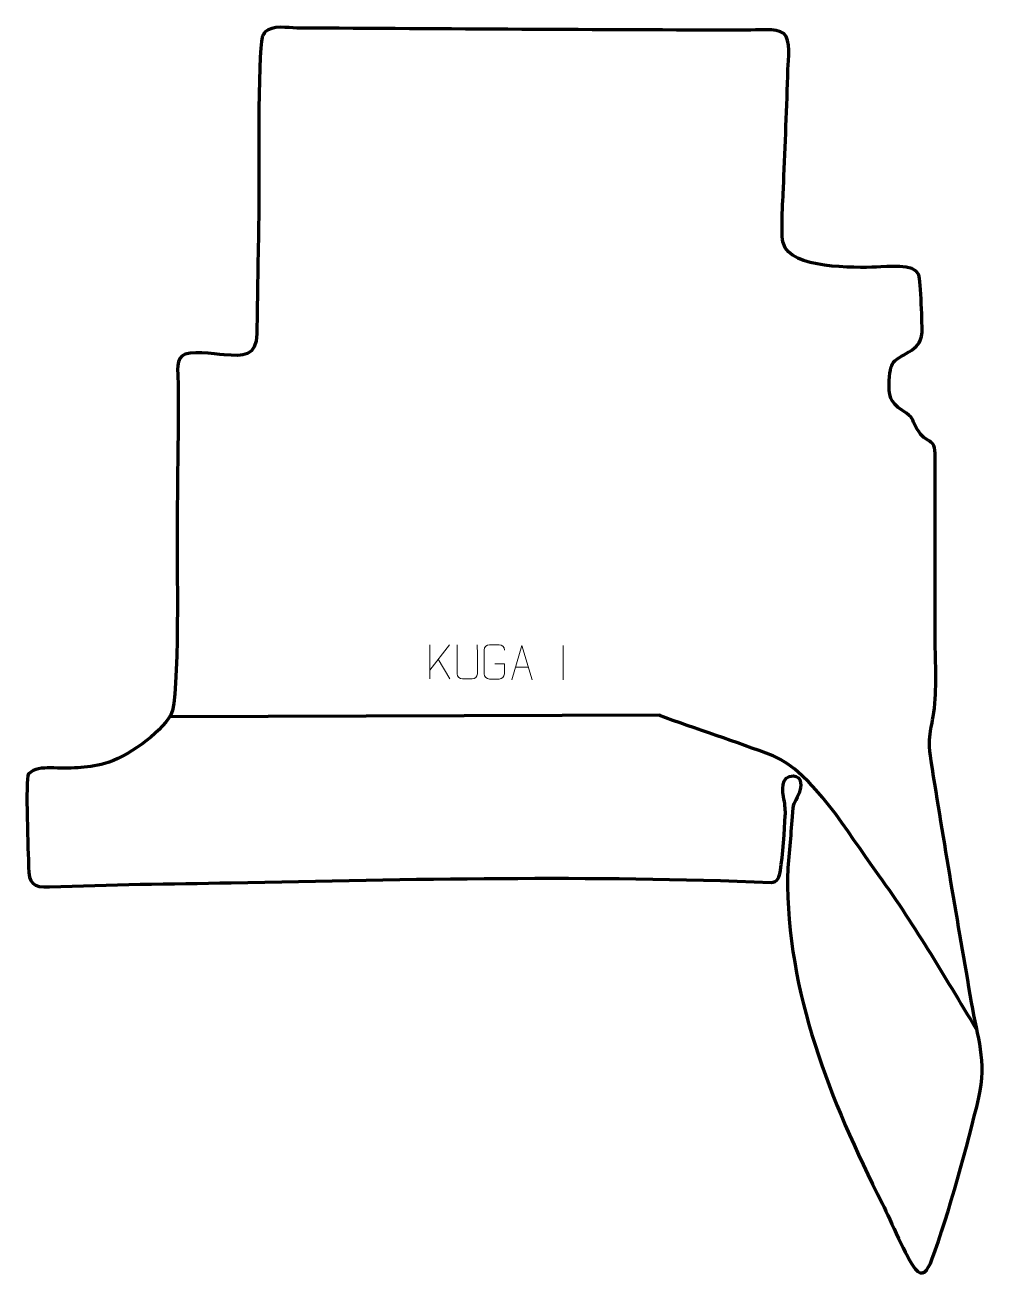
# Model space of a CAD drawing. Header units: millimetres. Extents: x -590 to 112, y -117 to 796.
import ezdxf

# ---------------------------------------------------------------- set-up
doc = ezdxf.new("R2010")
doc.units = ezdxf.units.MM
doc.header["$MEASUREMENT"] = 0
doc.layers.add('layer 2', color=7, linetype='Continuous')
doc.layers.add('layer 3', color=7, linetype='Continuous')

msp = doc.modelspace()

# ---------------------------------------------------------------- linework, layer by layer
at = {"layer": 'layer 2', "color": 142, "lineweight": 158}
msp.add_open_spline([(-126.7559, 292.7398), (-126.7559, 292.7398), (-483.7756, 291.5352), (-483.7756, 291.5352)], degree=3, dxfattribs=at)
msp.add_open_spline([(104.2671, 63.4786), (79.875, 103.4008), (58.0421, 141.4875), (30.2176, 179.4262), (30.2176, 179.4262), (11.2686, 205.263), (-15.7202, 251.8564), (-44.4307, 263.0621), (-44.4307, 263.0621), (-71.3907, 273.5845), (-100.2299, 282.74), (-127.6807, 292.7366)], degree=3, knots=[0, 0, 0, 0, 0.25, 0.25, 0.25, 0.25, 0.5, 0.5, 0.5, 0.5, 1, 1, 1, 1], dxfattribs=at)
at = {"layer": 'layer 3', "color": 242, "lineweight": 158}
msp.add_open_spline([(-36.6246, 680.5806), (-36.9907, 670.5249), (-38.8297, 645.7507), (-37.1869, 637.7674), (-37.1869, 637.7674), (-37.1869, 637.7674), (-36.8841, 636.617), (-36.8841, 636.617), (-36.8841, 636.617), (-31.9591, 617.9076), (15.2973, 618.9878), (30.939, 619.3021), (30.939, 619.3021), (38.4362, 619.4528), (58.7822, 622.5119), (61.7779, 613.7355), (61.7779, 613.7355), (63.1989, 609.5725), (64.532, 575.9873), (64.1655, 570.4239), (64.1655, 570.4239), (63.5759, 566.11), (61.6409, 562.2157), (56.7475, 558.9259), (56.7475, 558.9259), (44.4923, 550.6868), (41.4894, 553.5563), (40.1497, 536.5847), (40.1497, 536.5847), (39.9933, 525.3101), (40.4703, 521.2926), (49.9248, 514.8378), (49.9248, 514.8378), (59.2007, 508.5049), (55.6705, 510.3264), (60.476, 501.5809), (60.476, 501.5809), (67.4468, 488.8948), (73.9506, 497.046), (73.8895, 480.5936), (73.8895, 480.5936), (73.7338, 438.6535), (73.7522, 396.698), (73.7296, 354.7567), (73.7296, 354.7567), (73.7207, 337.5263), (74.994, 318.2835), (73.5835, 301.4138), (73.5835, 301.4138), (71.7447, 281.1501), (67.6018, 281.6224), (70.8877, 259.1763), (70.8877, 259.1763), (80.1732, 200.6137), (90.2678, 141.9491), (100.2978, 83.5), (100.2978, 83.5), (104.7878, 57.4514), (111.5276, 41.0645), (105.716, 14.0802), (105.716, 14.0802), (97.2219, -20.4877), (83.8754, -70.294), (71.4257, -103.9017), (71.4257, -103.9017), (68.4431, -111.9534), (64.463, -117.3449), (59.2411, -110.7678), (59.2411, -110.7678), (52.5304, -102.3154), (41.4612, -75.6694), (35.2971, -63.3757), (35.2971, -63.3757), (-2.9833, 13.0803), (-34.2586, 89.1229), (-33.9321, 176.2496), (-33.9321, 176.2496), (-32.8853, 190.4054), (-31.4985, 204.5748), (-30.5689, 218.7263), (-30.5689, 218.7263), (-29.8041, 230.3677), (-29.4786, 226.3369), (-25.3917, 236.0209), (-25.3917, 236.0209), (-23.4815, 240.5472), (-23.1237, 248.1193), (-29.5692, 248.5462), (-29.5692, 248.5462), (-38.9814, 249.1696), (-37.6829, 236.6794), (-36.4553, 231.3398), (-36.4553, 231.3398), (-35.5253, 227.2943), (-35.3138, 223.401), (-35.4794, 219.5535), (-35.4794, 219.5535), (-35.907, 209.6169), (-37.5431, 189.763), (-38.9241, 179.8522), (-38.9241, 179.8522), (-39.5561, 175.3167), (-41.0123, 170.7807), (-45.8522, 170.9769), (-45.8522, 170.9769), (-177.3549, 176.3065), (-308.1842, 173.3226), (-439.5146, 170.6848), (-439.5146, 170.6848), (-483.385, 169.8037), (-527.9671, 169.4804), (-571.7353, 167.6682), (-571.7353, 167.6682), (-584.3933, 167.1441), (-586.9056, 170.3053), (-587.0917, 182.1499), (-587.0917, 182.1499), (-587.2389, 191.524), (-589.655, 245.6741), (-587.0961, 249.9467), (-587.0961, 249.9467), (-582.8628, 254.2319), (-577.0017, 254.4024), (-571.2591, 254.3502), (-571.2591, 254.3502), (-556.9454, 254.2203), (-545.6028, 253.667), (-531.4578, 257.6423), (-531.4578, 257.6423), (-516.0153, 261.9823), (-491.3116, 279.0887), (-483.3787, 292.9904), (-483.3787, 292.9904), (-476.7653, 304.5799), (-479.0621, 409.186), (-478.8467, 434.0484), (-478.8467, 434.0484), (-478.5539, 467.0644), (-477.8469, 500.1461), (-477.9933, 533.1563), (-477.9933, 533.1563), (-478.019, 538.9377), (-479.9283, 550.6285), (-475.4511, 554.5193), (-475.4511, 554.5193), (-470.0086, 559.2488), (-451.8097, 555.8832), (-444.4875, 555.3836), (-444.4875, 555.3836), (-430.395, 554.4219), (-421.0279, 554.2138), (-420.7148, 570.7864), (-420.7148, 570.7864), (-420.1802, 599.0884), (-419.8418, 627.406), (-419.3228, 655.7124), (-419.3228, 655.7124), (-418.9842, 673.99), (-420.3309, 775.9598), (-416.7479, 786.8968), (-416.7479, 786.8968), (-416.2361, 788.459), (-415.5227, 789.7915), (-414.5424, 790.782), (-414.5424, 790.782), (-409.6016, 795.7746), (-398.1101, 793.7887), (-391.4927, 793.6164), (-391.4927, 793.6164), (-282.1664, 792.9457), (-172.8463, 792.2094), (-63.5174, 792.0068), (-63.5174, 792.0068), (-56.4663, 791.9941), (-41.7977, 793.804), (-36.6351, 789.5906), (-36.6351, 789.5906), (-31.0343, 785.0195), (-33.4336, 770.6959), (-33.6017, 763.6572), (-33.6017, 763.6572), (-34.2641, 735.9166), (-35.5944, 708.2987), (-36.6246, 680.5806)], degree=3, knots=[0, 0, 0, 0, 0.0212766, 0.0212766, 0.0212766, 0.0212766, 0.04255319, 0.04255319, 0.04255319, 0.04255319, 0.06382979, 0.06382979, 0.06382979, 0.06382979, 0.08510638, 0.08510638, 0.08510638, 0.08510638, 0.10638298, 0.10638298, 0.10638298, 0.10638298, 0.12765957, 0.12765957, 0.12765957, 0.12765957, 0.14893617, 0.14893617, 0.14893617, 0.14893617, 0.17021277, 0.17021277, 0.17021277, 0.17021277, 0.19148936, 0.19148936, 0.19148936, 0.19148936, 0.21276596, 0.21276596, 0.21276596, 0.21276596, 0.23404255, 0.23404255, 0.23404255, 0.23404255, 0.25531915, 0.25531915, 0.25531915, 0.25531915, 0.27659574, 0.27659574, 0.27659574, 0.27659574, 0.29787234, 0.29787234, 0.29787234, 0.29787234, 0.31914894, 0.31914894, 0.31914894, 0.31914894, 0.34042553, 0.34042553, 0.34042553, 0.34042553, 0.36170213, 0.36170213, 0.36170213, 0.36170213, 0.38297872, 0.38297872, 0.38297872, 0.38297872, 0.40425532, 0.40425532, 0.40425532, 0.40425532, 0.42553191, 0.42553191, 0.42553191, 0.42553191, 0.44680851, 0.44680851, 0.44680851, 0.44680851, 0.46808511, 0.46808511, 0.46808511, 0.46808511, 0.4893617, 0.4893617, 0.4893617, 0.4893617, 0.5106383, 0.5106383, 0.5106383, 0.5106383, 0.53191489, 0.53191489, 0.53191489, 0.53191489, 0.55319149, 0.55319149, 0.55319149, 0.55319149, 0.57446809, 0.57446809, 0.57446809, 0.57446809, 0.59574468, 0.59574468, 0.59574468, 0.59574468, 0.61702128, 0.61702128, 0.61702128, 0.61702128, 0.63829787, 0.63829787, 0.63829787, 0.63829787, 0.65957447, 0.65957447, 0.65957447, 0.65957447, 0.68085106, 0.68085106, 0.68085106, 0.68085106, 0.70212766, 0.70212766, 0.70212766, 0.70212766, 0.72340426, 0.72340426, 0.72340426, 0.72340426, 0.74468085, 0.74468085, 0.74468085, 0.74468085, 0.76595745, 0.76595745, 0.76595745, 0.76595745, 0.78723404, 0.78723404, 0.78723404, 0.78723404, 0.80851064, 0.80851064, 0.80851064, 0.80851064, 0.82978723, 0.82978723, 0.82978723, 0.82978723, 0.85106383, 0.85106383, 0.85106383, 0.85106383, 0.87234043, 0.87234043, 0.87234043, 0.87234043, 0.89361702, 0.89361702, 0.89361702, 0.89361702, 0.91489362, 0.91489362, 0.91489362, 0.91489362, 0.93617021, 0.93617021, 0.93617021, 0.93617021, 0.95744681, 0.95744681, 0.95744681, 0.95744681, 1, 1, 1, 1], dxfattribs=at)
at = {"layer": 'layer 3', "color": 250, "lineweight": 9}
for points in [[(-294.6467, 344.1744), (-294.6467, 344.1744), (-294.6467, 319.2208), (-294.6467, 319.2208)], [(-280.2705, 344.1744), (-280.2705, 344.1744), (-294.6467, 325.5347), (-294.6467, 325.5347)], [(-197.4169, 343.6325), (-197.4169, 343.6325), (-197.4169, 318.6584), (-197.4169, 318.6584)], [(-279.9452, 319.3166), (-279.9452, 319.3166), (-288.4157, 333.6302), (-288.4157, 333.6302)], [(-232.1648, 327.9181), (-232.1648, 327.9181), (-222.6691, 327.9181), (-222.6691, 327.9181)]]:
    msp.add_open_spline(points, degree=3, dxfattribs=at)
for points, knots in [([(-259.9687, 344.1786), (-259.9691, 338.6391), (-259.8733, 328.4373), (-259.8729, 322.8969), (-259.8729, 322.8969), (-260.0127, 320.6574), (-261.6899, 319.2312), (-263.8376, 319.2207), (-263.8376, 319.2207), (-266.1695, 319.2211), (-268.5014, 319.2211), (-270.8329, 319.2207), (-270.8329, 319.2207), (-272.7579, 319.1192), (-274.73, 320.9357), (-274.7188, 322.8802), (-274.7188, 322.8802), (-274.7185, 328.4421), (-274.6231, 338.6175), (-274.6235, 344.1786)], [0, 0, 0, 0, 0.16666667, 0.16666667, 0.16666667, 0.16666667, 0.33333333, 0.33333333, 0.33333333, 0.33333333, 0.5, 0.5, 0.5, 0.5, 0.66666667, 0.66666667, 0.66666667, 0.66666667, 1, 1, 1, 1]), ([(-247.3155, 330.1454), (-247.3155, 330.1454), (-240.1474, 330.1454), (-240.1474, 330.1454), (-240.1474, 330.1454), (-240.1474, 330.1454), (-240.1474, 322.9773), (-240.1474, 322.9773), (-240.1474, 322.9773), (-240.2871, 320.6539), (-241.9643, 319.1743), (-244.1121, 319.1635), (-244.1121, 319.1635), (-246.4439, 319.1639), (-248.7759, 319.1639), (-251.1074, 319.1635), (-251.1074, 319.1635), (-253.0323, 319.0581), (-255.0045, 320.9426), (-254.9933, 322.9599), (-254.9933, 322.9599), (-254.9929, 328.73), (-254.9929, 334.4997), (-254.9933, 340.269), (-254.9933, 340.269), (-254.9891, 342.4071), (-253.2423, 344.1263), (-251.09, 344.1129), (-251.09, 344.1129), (-248.7643, 344.1129), (-246.4382, 344.1129), (-244.1121, 344.1129), (-244.1121, 344.1129), (-242.1654, 344.1483), (-240.174, 342.6568), (-240.1474, 340.2191)], [0, 0, 0, 0, 0.1, 0.1, 0.1, 0.1, 0.2, 0.2, 0.2, 0.2, 0.3, 0.3, 0.3, 0.3, 0.4, 0.4, 0.4, 0.4, 0.5, 0.5, 0.5, 0.5, 0.6, 0.6, 0.6, 0.6, 0.7, 0.7, 0.7, 0.7, 0.8, 0.8, 0.8, 0.8, 1, 1, 1, 1]), ([(-234.8874, 318.6687), (-234.8874, 318.6687), (-227.5164, 343.6222), (-227.5164, 343.6222), (-227.5164, 343.6222), (-227.5164, 343.6222), (-219.9465, 318.6687), (-219.9465, 318.6687)], [0, 0, 0, 0, 0.33333333, 0.33333333, 0.33333333, 0.33333333, 1, 1, 1, 1])]:
    msp.add_open_spline(points, degree=3, knots=knots, dxfattribs=at)

doc.saveas('drawing.dxf')
